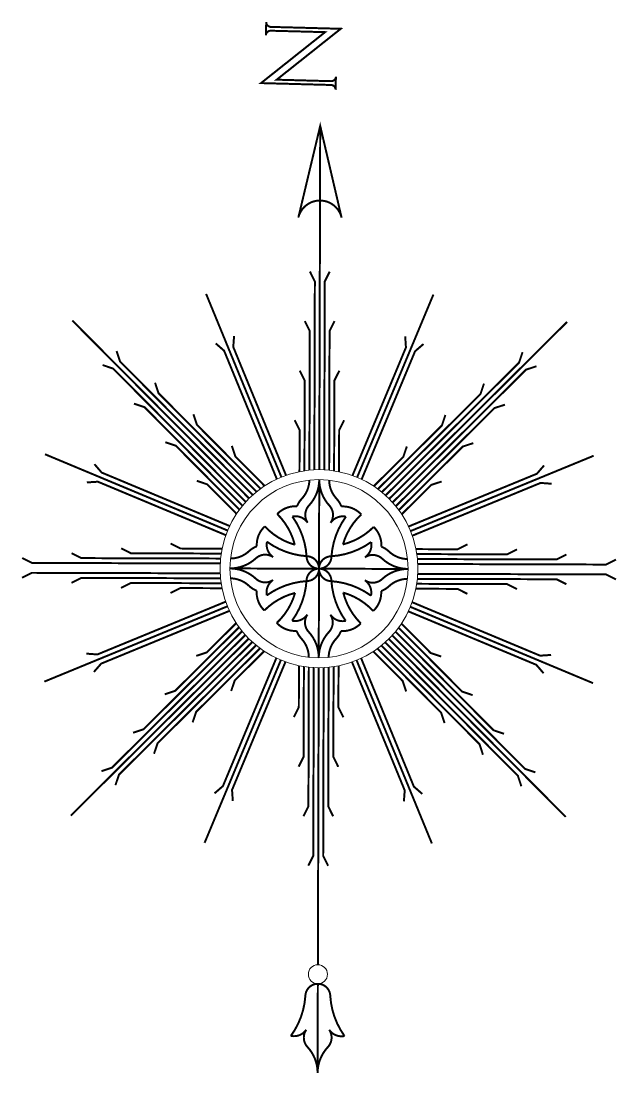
# Model space of a CAD drawing. Header units: millimetres. Extents: x 4360 to 8806, y 1896 to 3880.
# Drawn here: x 4545.09 to 4553.61, y 1932.42 to 1947.47 of the extents above; entities that cross this region are included whole.
import ezdxf

# ---------------------------------------------------------------- set-up
doc = ezdxf.new("R2010")
doc.units = ezdxf.units.MM
doc.layers.add('verm', color=10, linetype='Continuous', lineweight=13)

# ---------------------------------------------------------------- blocks, each defined once
blk = doc.blocks.new('A$C1D176D7D')
at = {"layer": 'verm', "const_width": 0.536}
for points in [[(135.15, 107.25), (135.29, 158.18), (133.95, 160.86)], [(137.82, 107.24), (137.97, 158.17), (139.31, 160.84)], [(126.23, 105.27), (105.86, 154.82)], [(146.73, 105.21), (167.37, 154.65)], [(117.52, 99.48), (69.63, 147.64)], [(133.81, 107.15), (133.91, 144.79), (132.58, 147.47)], [(139.16, 107.13), (139.27, 144.77), (140.61, 147.45)], [(155.4, 99.38), (203.56, 147.27)], [(127.48, 105.74), (113.21, 140.46), (113.43, 143.45)], [(145.48, 105.69), (159.94, 140.33), (159.74, 143.32)], [(118.5, 100.4), (82.58, 136.52), (81.64, 139.36)], [(125, 104.72), (110.73, 139.44), (108.48, 141.41)], [(147.95, 104.66), (162.41, 139.3), (164.68, 141.26)], [(154.44, 100.3), (190.55, 136.22), (191.5, 139.05)], [(116.6, 98.51), (80.68, 134.63), (77.84, 135.58)], [(132.47, 106.98), (132.53, 131.4), (131.2, 134.08)], [(140.5, 106.96), (140.57, 131.37), (141.92, 134.05)], [(156.33, 98.4), (192.44, 134.32), (195.28, 135.26)], [(119.52, 101.28), (92.98, 127.96), (92.04, 130.81)], [(153.42, 101.18), (180.11, 127.72), (181.06, 130.56)], [(115.72, 97.5), (89.18, 124.18), (86.34, 125.14)], [(120.58, 102.1), (103.37, 119.41), (102.43, 122.25)], [(157.2, 97.38), (183.89, 123.92), (186.73, 124.86)], [(131.13, 106.75), (131.16, 118.01), (129.83, 120.69)], [(141.84, 106.72), (141.87, 117.98), (143.22, 120.65)], [(152.36, 102.01), (169.67, 119.23), (170.62, 122.07)], [(114.89, 96.43), (97.67, 113.74), (94.83, 114.7)], [(121.7, 102.88), (113.77, 110.86), (112.83, 113.7)], [(158.02, 96.31), (175.33, 113.53), (178.18, 114.47)], [(111.69, 90.81), (62.25, 111.45)], [(151.24, 102.79), (159.22, 110.73), (160.18, 113.57)], [(161.19, 90.67), (210.74, 111.04)], [(112.24, 92.03), (77.6, 106.49), (75.64, 108.76)], [(160.65, 91.9), (195.37, 106.17), (197.33, 108.42)], [(111.21, 89.56), (76.57, 104.02), (73.58, 103.82)], [(114.1, 95.32), (106.17, 103.3), (103.33, 104.26)], [(158.8, 95.2), (166.78, 103.13), (169.62, 104.07)], [(161.67, 89.42), (196.38, 103.69), (199.37, 103.47)], [(109.94, 84.58), (85.53, 84.65), (82.85, 85.99)], [(110.18, 85.92), (98.92, 85.95), (96.25, 87.3)], [(162.67, 85.77), (173.93, 85.74), (176.61, 87.07)], [(162.91, 84.43), (187.32, 84.37), (190, 85.7)], [(109.66, 81.9), (58.73, 82.04), (56.06, 83.39)], [(109.77, 83.24), (72.13, 83.35), (69.45, 84.69)], [(163.07, 83.09), (200.71, 82.99), (203.39, 84.32)], [(163.17, 81.75), (214.1, 81.61), (216.78, 82.94)], [(109.62, 80.56), (29.26, 80.79)], [(163.2, 80.41), (256.19, 80.16)], [(109.65, 79.22), (58.72, 79.36), (56.04, 78.03)], [(109.75, 77.88), (72.11, 77.99), (69.43, 76.66)], [(163.06, 77.74), (200.69, 77.63), (203.37, 76.28)], [(163.16, 79.07), (214.09, 78.93), (216.77, 77.59)], [(109.92, 76.54), (85.5, 76.61), (82.82, 75.28)], [(110.15, 75.2), (98.89, 75.23), (96.21, 73.9)], [(162.64, 75.06), (173.9, 75.03), (176.57, 73.68)], [(162.88, 76.4), (187.3, 76.33), (189.97, 74.98)], [(111.16, 71.56), (76.44, 57.29), (73.45, 57.51)], [(161.62, 71.42), (196.25, 56.96), (199.24, 57.16)], [(111.63, 70.31), (62.08, 49.94)], [(112.17, 69.08), (77.46, 54.81), (75.49, 52.55)], [(160.58, 68.95), (195.22, 54.49), (197.18, 52.22)], [(161.13, 70.17), (210.57, 49.53)], [(114.02, 65.78), (106.04, 57.84), (103.2, 56.9)], [(158.72, 65.66), (166.65, 57.67), (169.49, 56.72)], [(116.5, 62.57), (80.38, 26.66), (77.54, 25.72)], [(115.62, 63.59), (88.94, 37.05), (86.09, 36.12)], [(114.8, 64.66), (97.49, 47.45), (94.65, 46.51)], [(156.23, 62.46), (192.14, 26.35), (194.98, 25.4)], [(157.1, 63.48), (183.64, 36.79), (186.48, 35.84)], [(157.94, 64.54), (175.15, 47.23), (177.99, 46.28)], [(117.42, 61.6), (69.26, 13.71)], [(118.39, 60.67), (82.27, 24.76), (81.32, 21.92)], [(119.4, 59.79), (92.71, 33.26), (91.76, 30.42)], [(153.31, 59.7), (179.85, 33.01), (180.78, 30.17)], [(154.33, 60.57), (190.24, 24.46), (191.18, 21.62)], [(155.3, 61.49), (203.19, 13.33)], [(120.47, 58.96), (103.16, 41.75), (102.2, 38.91)], [(121.58, 58.18), (113.6, 50.25), (112.64, 47.41)], [(151.12, 58.1), (159.06, 50.12), (160, 47.28)], [(152.24, 58.88), (169.45, 41.57), (170.39, 38.72)], [(126.09, 55.77), (105.45, 6.33)], [(124.87, 56.32), (110.41, 21.68), (108.14, 19.72)], [(127.34, 55.28), (112.88, 20.65), (113.08, 17.66)], [(130.98, 54.26), (130.95, 43), (129.6, 40.33)], [(132.32, 54.02), (132.25, 29.6), (130.9, 26.93)], [(140.36, 53.99), (140.29, 29.58), (141.62, 26.9)], [(141.7, 54.23), (141.66, 42.97), (143, 40.29)], [(145.34, 55.23), (159.61, 20.52), (159.39, 17.53)], [(146.59, 55.71), (166.96, 6.16)], [(147.82, 56.25), (162.09, 21.53), (164.34, 19.57)], [(133.66, 53.84), (133.55, 16.21), (132.21, 13.53)], [(135, 53.74), (134.86, 2.81), (133.51, 0.13)], [(137.68, 53.73), (137.53, 2.8), (138.87, 0.12)], [(139.02, 53.83), (138.91, 16.19), (140.24, 13.51)]]:
    blk.add_lwpolyline(points, dxfattribs=at)
for points in [[(133.8, 104.46, -0.189261), (131.75, 99.42, 0.095749), (130.45, 97.35, 0.223065), (125.11, 95.28, -0.135715), (129.85, 86.96, -0.13637), (121.74, 91.92, 0.225953), (119.58, 86.54, 0.095749), (117.5, 85.26, -0.18926), (112.46, 83.24)], [(136.48, 104.6, -0.189261), (133.71, 97.59, 0.350824), (133.35, 92.92, 0.30139), (129.19, 94.61, -0.143428), (133.06, 83.67, 0.397364), (136.41, 80.49), (136.48, 104.6)], [(136.48, 104.6, 0.189261), (139.21, 97.58, -0.350824), (139.54, 92.9, -0.30139), (143.71, 94.57, 0.143428), (139.78, 83.65, -0.397364), (136.41, 80.49), (136.48, 104.6)], [(160.38, 83.1, -0.189261), (155.34, 85.15, 0.095749), (153.28, 86.45, 0.223065), (151.2, 91.79, -0.135715), (142.89, 87.04, -0.13637), (147.85, 95.16, 0.225953), (142.46, 97.32, 0.095749), (141.18, 99.4, -0.18926), (139.16, 104.44)], [(265.95, 76), (265.95, 76), (269.54, 75.91), (269.54, 75.91, -0.414215), (268.29, 77.22), (268.69, 91.94), (282.46, 74.6), (282.97, 93.52, -0.414212), (284.28, 94.77), (284.28, 94.77), (280.69, 94.86), (280.69, 94.86, -0.414212), (281.94, 93.54), (281.55, 78.84), (267.77, 96.18), (267.26, 77.25, -0.414227), (265.95, 76)], [(0, 80.87, 0.189261), (7.02, 83.6, -0.350824), (11.7, 83.93, -0.30139), (10.03, 88.1, 0.143428), (20.94, 84.17, -0.397364), (24.11, 80.8), (0, 80.87)], [(112.3, 80.56, 0.189261), (119.32, 83.29, -0.350824), (124, 83.62, -0.30139), (122.33, 87.79, 0.143428), (133.25, 83.86, -0.397364), (136.41, 80.49), (112.3, 80.56)], [(160.52, 80.42, -0.189261), (153.52, 83.19, 0.350824), (148.84, 83.55, 0.30139), (150.53, 87.71, -0.143428), (139.59, 83.84, 0.397364), (136.41, 80.49), (160.52, 80.42)], [(231.35, 74.37, 0.791706), (231.38, 86.08), (256.19, 80.16), (231.35, 74.37)], [(0, 80.87, -0.189261), (7, 78.09, 0.350824), (11.68, 77.74, 0.30139), (9.99, 73.58, -0.143428), (20.93, 77.44, 0.397364), (24.11, 80.8), (0, 80.87)], [(112.3, 80.56, -0.189261), (119.31, 77.78, 0.350824), (123.98, 77.43, 0.30139), (122.29, 73.26, -0.143428), (133.23, 77.13, 0.397364), (136.41, 80.49), (112.3, 80.56)], [(136.34, 56.38, 0.189261), (133.61, 63.4, -0.350824), (133.28, 68.08, -0.30139), (129.11, 66.41, 0.143428), (133.04, 77.32, -0.397364), (136.41, 80.49), (136.34, 56.38)], [(136.34, 56.38, -0.189261), (139.12, 63.38, 0.350824), (139.47, 68.06, 0.30139), (143.63, 66.37, -0.143428), (139.77, 77.3, 0.397364), (136.41, 80.49), (136.34, 56.38)], [(160.52, 80.42, 0.189261), (153.5, 77.69, -0.350824), (148.82, 77.36, -0.30139), (150.49, 73.19, 0.143428), (139.58, 77.12, -0.397364), (136.41, 80.49), (160.52, 80.42)], [(112.44, 77.87, -0.189261), (117.48, 75.83, 0.095749), (119.55, 74.53, 0.223065), (121.62, 69.18, -0.135715), (129.94, 73.93, -0.13637), (124.97, 65.82, 0.225953), (130.36, 63.66, 0.095749), (131.64, 61.58, -0.18926), (133.66, 56.54)], [(139.02, 56.52, -0.189261), (141.07, 61.56, 0.095749), (142.37, 63.62, 0.223065), (147.71, 65.7, -0.135715), (142.97, 74.01, -0.13637), (151.08, 69.05, 0.225953), (153.24, 74.43, 0.095749), (155.32, 75.72, -0.18926), (160.36, 77.74)]]:
    blk.add_lwpolyline(points, format="xyb", dxfattribs=at)
at = {"layer": 'verm'}
for centre, radius in [((136.41, 80.49), 26.79), ((136.41, 80.49), 24.11), ((26.69, 80.79), 2.58)]:
    blk.add_circle(centre, radius, dxfattribs=at)

msp = doc.modelspace()

# ---------------------------------------------------------------- block references
at = {"xscale": 0.05282130276787766, "yscale": 0.05282130276787766, "zscale": 0.05282130276787766, "rotation": 90}
msp.add_blockref('A$C1D176D7D', (4553.60428, 1932.43602), dxfattribs=at)

doc.saveas('drawing.dxf')
